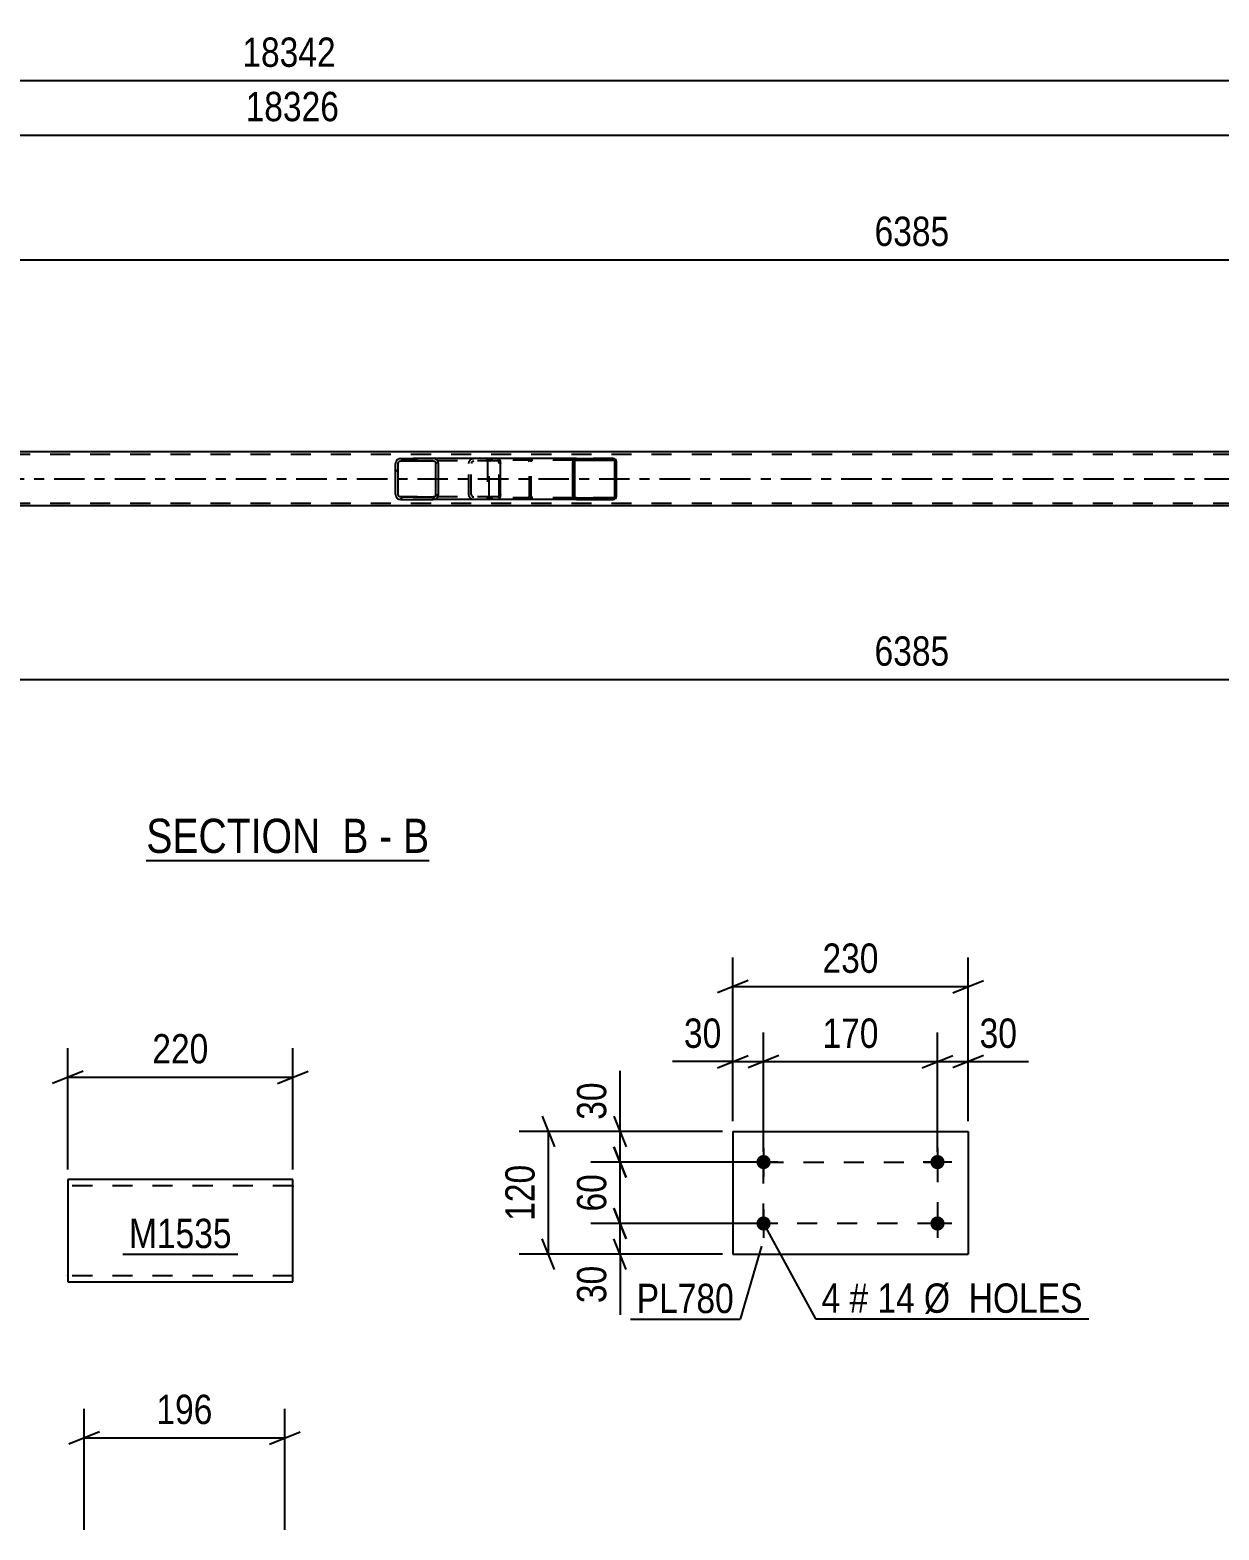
# Model space of a CAD drawing. Header units: millimetres. Extents: x 0 to 841, y 0 to 594.
# Drawn here: x 369.4 to 485.6, y 142.4 to 289 of the extents above; entities that cross this region are included whole.
import ezdxf

# ---------------------------------------------------------------- set-up
doc = ezdxf.new("R2010")
doc.units = ezdxf.units.MM
doc.linetypes.add('DXK_LINE_DOT2', pattern=[3.9198, 1.9599, -1.9599])
doc.linetypes.add('DXK_LINE_DOT3', pattern=[5.9187, 2.979, -0.9799, 0.9799, -0.9799])
doc.styles.add('Arial Narrow', font='ARIALN.TTF', dxfattribs={"height": 0.2})

# ---------------------------------------------------------------- blocks, each defined once
blk = doc.blocks.new('Unknown-318885039-12 - 5561')
at = {"color": 6, "linetype": 'Continuous'}
blk.add_line((380.78, 207.83), (408.43, 207.83), dxfattribs=at)
at = {"color": 0, "linetype": 'Continuous'}
for points in [[(398.89, 208.58), (398.89, 212.08), (380.78, 212.08), (380.78, 208.58)], [(402.5, 208.58), (402.5, 212.08), (399.94, 212.08), (399.94, 208.58)], [(404.82, 208.58), (404.82, 212.08), (403.55, 212.08), (403.55, 208.58)], [(408.43, 208.58), (408.43, 212.08), (405.87, 212.08), (405.87, 208.58)]]:
    blk.add_wipeout(points, dxfattribs=at)
at = {"color": 7, "linetype": 'Continuous', "style": 'Arial Narrow'}
for s, p in [('SECTION ', (380.78, 208.58)), ('B', (399.94, 208.58)), ('B', (405.87, 208.58)), ('-', (403.55, 208.58))]:
    blk.add_text(s, height=3.34, dxfattribs=at).set_placement(p)
blk = doc.blocks.new('Part-318885039-5617 - 5561')
at = {"linetype": 'Continuous'}
h = blk.add_hatch(dxfattribs=at)
h.set_pattern_fill('', scale=0.7, style=0, pattern_type=0)
h.set_pattern_definition([(45, (409.2967, 246.8129), (-1.57154, 1.57154), [])])
h.paths.add_polyline_path([(409.33, 246.63), (409.3, 246.81), (409.19, 246.97), (409.02, 247.07), (408.83, 247.11), (405.65, 247.11), (405.46, 247.07), (405.29, 246.97), (405.18, 246.81), (405.15, 246.63), (405.15, 243.59), (405.18, 243.41), (405.29, 243.25), (405.46, 243.15), (405.65, 243.11), (408.83, 243.11), (409.02, 243.15), (409.19, 243.25), (409.3, 243.41), (409.33, 243.59)])
h.paths.add_polyline_path([(409.06, 243.5), (409.01, 243.42), (408.93, 243.37), (408.83, 243.35), (405.65, 243.35), (405.55, 243.37), (405.47, 243.42), (405.42, 243.5), (405.4, 243.59), (405.4, 246.63), (405.42, 246.72), (405.47, 246.8), (405.55, 246.85), (405.65, 246.87), (408.83, 246.87), (408.93, 246.85), (409.01, 246.8), (409.06, 246.72), (409.08, 246.63), (409.08, 243.59)])
at = {"color": 2, "linetype": 'Continuous'}
for p, q in [((405.18, 246.81), (405.15, 246.63)), ((405.15, 243.59), (405.15, 246.63)), ((405.4, 246.63), (405.42, 246.72)), ((405.4, 243.59), (405.4, 246.63)), ((405.42, 246.72), (405.47, 246.8)), ((405.65, 247.11), (405.46, 247.07)), ((405.47, 246.8), (405.55, 246.85)), ((405.55, 246.85), (405.65, 246.87)), ((405.65, 247.11), (408.83, 247.11)), ((405.65, 246.87), (408.83, 246.87)), ((415.13, 247.11), (408.83, 247.11)), ((409.02, 247.07), (408.83, 247.11)), ((408.83, 246.87), (408.93, 246.85)), ((408.93, 246.85), (409.01, 246.8)), ((409.01, 246.8), (409.06, 246.72)), ((409.06, 246.72), (409.08, 246.63)), ((409.08, 243.59), (409.08, 246.63)), ((409.33, 246.63), (409.3, 246.81)), ((409.33, 243.59), (409.33, 246.63)), ((415.13, 247.11), (415.24, 247.07)), ((415.24, 247.07), (415.32, 246.97)), ((415.32, 246.97), (415.38, 246.81)), ((415.38, 246.81), (415.4, 246.63)), ((415.4, 243.59), (415.4, 246.63)), ((405.15, 243.59), (405.18, 243.41)), ((405.42, 243.5), (405.4, 243.59)), ((405.47, 243.42), (405.42, 243.5)), ((405.55, 243.37), (405.47, 243.42)), ((405.65, 243.35), (405.55, 243.37)), ((405.65, 243.35), (408.83, 243.35)), ((408.93, 243.37), (408.83, 243.35)), ((409.01, 243.42), (408.93, 243.37)), ((409.06, 243.5), (409.01, 243.42)), ((409.08, 243.59), (409.06, 243.5)), ((409.3, 243.41), (409.33, 243.59)), ((415.32, 243.25), (415.24, 243.15)), ((415.38, 243.41), (415.32, 243.25)), ((415.4, 243.59), (415.38, 243.41)), ((405.46, 243.15), (405.65, 243.11)), ((405.65, 243.11), (408.83, 243.11)), ((408.83, 243.11), (409.02, 243.15)), ((415.13, 243.11), (408.83, 243.11)), ((415.24, 243.15), (415.13, 243.11))]:
    blk.add_line(p, q, dxfattribs=at)
at = {"color": 7, "linetype": 'DXK_LINE_DOT2'}
for p, q in [((408.83, 247.11), (405.65, 247.11)), ((415.13, 246.87), (405.65, 246.87)), ((412.3, 246.63), (412.33, 246.81)), ((412.3, 243.59), (412.3, 246.63)), ((412.57, 246.72), (412.55, 246.63)), ((412.55, 243.59), (412.55, 246.63)), ((412.62, 246.8), (412.57, 246.72)), ((412.61, 247.07), (412.8, 247.11)), ((412.62, 246.8), (412.64, 246.81)), ((412.64, 246.81), (412.7, 246.85)), ((412.7, 246.85), (412.8, 246.87)), ((414.14, 246.87), (414.14, 247.11)), ((415.18, 246.85), (415.13, 246.87)), ((415.23, 246.8), (415.18, 246.85)), ((415.26, 246.72), (415.23, 246.8)), ((415.27, 246.63), (415.26, 246.72)), ((415.27, 243.59), (415.27, 246.63)), ((415.13, 243.35), (405.65, 243.35)), ((412.33, 243.41), (412.3, 243.59)), ((412.55, 243.59), (412.57, 243.5)), ((412.57, 243.5), (412.62, 243.42)), ((412.62, 243.42), (412.64, 243.41)), ((412.64, 243.41), (412.7, 243.37)), ((412.7, 243.37), (412.8, 243.35)), ((414.14, 243.11), (414.14, 243.35)), ((415.13, 243.35), (415.18, 243.37)), ((415.18, 243.37), (415.23, 243.42)), ((415.23, 243.42), (415.26, 243.5)), ((415.26, 243.5), (415.27, 243.59)), ((408.83, 243.11), (405.65, 243.11)), ((412.8, 243.11), (412.61, 243.15))]:
    blk.add_line(p, q, dxfattribs=at)
at = {"color": 2, "linetype": 'Continuous'}
for centre, start, end in [((405.63, 246.61), 111.1941, 156.1506), ((408.85, 246.61), 23.8494, 68.8059), ((405.63, 243.6), 203.8494, 248.8059), ((408.85, 243.6), 291.1941, 336.1506)]:
    blk.add_arc(centre, 0.492, start, end, dxfattribs=at)
at = {"color": 7, "linetype": 'DXK_LINE_DOT2'}
for centre, start, end in [((412.78, 246.61), 111.1941, 156.1506), ((412.78, 243.6), 203.8494, 248.8059)]:
    blk.add_arc(centre, 0.492, start, end, dxfattribs=at)
blk = doc.blocks.new('Part-318885039-5733 - 5561')
at = {"color": 2, "linetype": 'Continuous'}
for p, q in [((582.53, 247.75), (333.12, 247.75)), ((582.53, 242.47), (333.12, 242.47))]:
    blk.add_line(p, q, dxfattribs=at)
at = {"color": 7, "linetype": 'DXK_LINE_DOT2'}
for p, q in [((726.12, 247.51), (64, 247.51)), ((726.12, 242.71), (64, 242.71))]:
    blk.add_line(p, q, dxfattribs=at)
at = {"color": 7, "linetype": 'DXK_LINE_DOT3'}
blk.add_line((64, 245.11), (726.12, 245.11), dxfattribs=at)
blk = doc.blocks.new('Part-318885039-5734 - 5561')
at = {"linetype": 'Continuous'}
h = blk.add_hatch(dxfattribs=at)
h.set_pattern_fill('', scale=0.7, style=0, pattern_type=0)
h.set_pattern_definition([(45, (426.7205, 246.9117), (-1.57154, 1.57154), [])])
h.paths.add_polyline_path([(426.75, 246.79), (426.72, 246.91), (426.65, 247.02), (426.54, 247.08), (426.41, 247.11), (422.83, 247.11), (422.7, 247.08), (422.59, 247.02), (422.52, 246.91), (422.49, 246.79), (422.49, 243.43), (422.52, 243.31), (422.59, 243.2), (422.7, 243.13), (422.83, 243.11), (426.41, 243.11), (426.54, 243.13), (426.65, 243.2), (426.72, 243.31), (426.75, 243.43)])
h.paths.add_polyline_path([(426.56, 243.37), (426.53, 243.32), (426.47, 243.28), (426.41, 243.27), (422.83, 243.27), (422.77, 243.28), (422.71, 243.32), (422.67, 243.37), (422.66, 243.43), (422.66, 246.79), (422.67, 246.85), (422.71, 246.9), (422.77, 246.94), (422.83, 246.95), (426.41, 246.95), (426.47, 246.94), (426.53, 246.9), (426.56, 246.85), (426.58, 246.79), (426.58, 243.43)])
at = {"color": 7, "linetype": 'DXK_LINE_DOT2'}
for p, q in [((414.14, 246.79), (414.15, 246.81)), ((414.14, 246.79), (414.14, 243.43)), ((414.15, 246.81), (414.17, 246.91)), ((414.32, 246.85), (414.31, 246.79)), ((414.31, 243.43), (414.31, 246.79)), ((414.36, 246.9), (414.32, 246.85)), ((414.35, 247.08), (414.48, 247.11)), ((414.42, 246.94), (414.36, 246.9)), ((414.48, 246.95), (414.42, 246.94)), ((415.13, 247.11), (414.48, 247.11)), ((426.41, 246.95), (414.48, 246.95)), ((418.06, 247.11), (418.19, 247.08)), ((418.12, 246.94), (418.06, 246.95)), ((418.18, 246.9), (418.12, 246.94)), ((418.21, 246.85), (418.18, 246.9)), ((418.23, 246.79), (418.21, 246.85)), ((418.23, 243.43), (418.23, 246.79)), ((418.37, 246.91), (418.4, 246.79)), ((418.4, 243.43), (418.4, 246.79)), ((426.41, 247.11), (422.83, 247.11)), ((414.17, 243.31), (414.14, 243.43)), ((414.31, 243.43), (414.32, 243.37)), ((414.32, 243.37), (414.36, 243.32)), ((414.36, 243.32), (414.42, 243.28)), ((414.42, 243.28), (414.48, 243.27)), ((426.41, 243.27), (414.48, 243.27)), ((418.06, 243.27), (418.12, 243.28)), ((418.12, 243.28), (418.18, 243.32)), ((418.18, 243.32), (418.21, 243.37)), ((418.21, 243.37), (418.23, 243.43)), ((418.4, 243.43), (418.37, 243.31)), ((414.48, 243.11), (414.35, 243.13)), ((415.13, 243.11), (414.48, 243.11)), ((418.19, 243.13), (418.06, 243.11)), ((426.41, 243.11), (422.83, 243.11))]:
    blk.add_line(p, q, dxfattribs=at)
at = {"color": 2, "linetype": 'Continuous'}
for p, q in [((422.83, 247.11), (415.13, 247.11)), ((422.52, 246.91), (422.49, 246.79)), ((422.49, 243.43), (422.49, 246.79)), ((422.66, 246.79), (422.67, 246.85)), ((422.66, 243.43), (422.66, 246.79)), ((422.67, 246.85), (422.71, 246.9)), ((422.83, 247.11), (422.7, 247.08)), ((422.71, 246.9), (422.77, 246.94)), ((422.77, 246.94), (422.83, 246.95)), ((422.83, 247.11), (426.41, 247.11)), ((422.83, 246.95), (426.41, 246.95)), ((426.54, 247.08), (426.41, 247.11)), ((426.41, 246.95), (426.47, 246.94)), ((426.47, 246.94), (426.53, 246.9)), ((426.53, 246.9), (426.56, 246.85)), ((426.56, 246.85), (426.58, 246.79)), ((426.58, 243.43), (426.58, 246.79)), ((426.75, 246.79), (426.72, 246.91)), ((426.75, 243.43), (426.75, 246.79)), ((422.49, 243.43), (422.52, 243.31)), ((422.67, 243.37), (422.66, 243.43)), ((422.71, 243.32), (422.67, 243.37)), ((422.77, 243.28), (422.71, 243.32)), ((422.83, 243.27), (422.77, 243.28)), ((422.83, 243.27), (426.41, 243.27)), ((426.47, 243.28), (426.41, 243.27)), ((426.53, 243.32), (426.47, 243.28)), ((426.56, 243.37), (426.53, 243.32)), ((426.58, 243.43), (426.56, 243.37)), ((426.72, 243.31), (426.75, 243.43)), ((422.83, 243.11), (415.13, 243.11)), ((422.7, 243.13), (422.83, 243.11)), ((422.83, 243.11), (426.41, 243.11)), ((426.41, 243.11), (426.54, 243.13))]:
    blk.add_line(p, q, dxfattribs=at)
at = {"color": 7, "linetype": 'DXK_LINE_DOT2'}
for centre, start, end in [((414.47, 246.78), 110.7583, 155.68), ((418.07, 246.78), 24.32, 69.2417), ((414.47, 243.44), 204.32, 249.2417), ((418.07, 243.44), 290.7583, 335.68)]:
    blk.add_arc(centre, 0.331, start, end, dxfattribs=at)
at = {"color": 2, "linetype": 'Continuous'}
for centre, start, end in [((422.82, 246.78), 110.7583, 155.68), ((426.42, 246.78), 24.32, 69.2417), ((422.82, 243.44), 204.32, 249.2417), ((426.42, 243.44), 290.7583, 335.68)]:
    blk.add_arc(centre, 0.331, start, end, dxfattribs=at)
blk = doc.blocks.new('Part-318885039-10204 - 10203')
at = {"color": 2, "linetype": 'Continuous'}
for p, q in [((438.12, 181.38), (438.12, 169.38)), ((438.12, 181.38), (461.12, 181.38)), ((461.12, 181.38), (461.12, 169.38)), ((438.12, 169.38), (461.12, 169.38))]:
    blk.add_line(p, q, dxfattribs=at)
blk = doc.blocks.new('Bolt-318885039-10205 - 10203')
at = {"linetype": 'Continuous'}
for points in [[(441.12, 177.68, -1), (441.12, 179.08, -1)], [(458.12, 177.68, -1), (458.12, 179.08, -1)], [(441.12, 171.68, -1), (441.12, 173.08, -1)], [(458.12, 171.68, -1), (458.12, 173.08, -1)]]:
    blk.add_hatch(color=1, dxfattribs=at).paths.add_polyline_path(points)
at = {"color": 1, "linetype": 'Continuous'}
for p, q in [((441.12, 179.78), (441.12, 176.98)), ((458.12, 179.78), (458.12, 176.98)), ((442.52, 178.38), (439.72, 178.38)), ((459.52, 178.38), (456.72, 178.38)), ((441.12, 173.78), (441.12, 170.98)), ((458.12, 173.78), (458.12, 170.98)), ((442.52, 172.38), (439.72, 172.38)), ((459.52, 172.38), (456.72, 172.38))]:
    blk.add_line(p, q, dxfattribs=at)
blk = doc.blocks.new('Part-318885039-10322 - 10321')
at = {"color": 2, "linetype": 'Continuous'}
for p, q in [((395.11, 176.67), (373.11, 176.67)), ((373.11, 176.67), (373.11, 166.76)), ((395.11, 167.87), (395.11, 176.67)), ((395.11, 166.67), (395.11, 167.87)), ((373.11, 166.76), (373.11, 166.67)), ((373.11, 166.67), (395.11, 166.67))]:
    blk.add_line(p, q, dxfattribs=at)
at = {"color": 7, "linetype": 'DXK_LINE_DOT2'}
for p, q in [((395.11, 176.07), (373.11, 176.07)), ((395.11, 176.07), (395.11, 176.02)), ((395.11, 176.02), (395.11, 176.07)), ((395.11, 175.93), (395.11, 176.02)), ((395.11, 176.02), (395.11, 175.93)), ((373.11, 167.27), (373.11, 167.31)), ((395.11, 167.27), (373.11, 167.27)), ((395.11, 167.31), (395.11, 167.64)), ((395.11, 167.27), (395.11, 167.31))]:
    blk.add_line(p, q, dxfattribs=at)
blk = doc.blocks.new('Rectangle-318885039-15348 - 10203')
at = {"color": 1, "linetype": 'DXK_LINE_DOT2'}
blk.add_lwpolyline([(441.12, 178.38), (458.12, 178.38), (458.12, 172.38), (441.12, 172.38), (441.12, 178.38)], close=True, dxfattribs=at)
blk = doc.blocks.new('StraightDimension-318885039-9322 - 5561')
at = {"color": 7, "linetype": 'Continuous'}
blk.add_line((53.78, 278.71), (736.34, 278.71), dxfattribs=at)
at = {"color": 0}
blk.add_wipeout([(400.23, 279.46), (400.23, 283.66), (389.89, 283.66), (389.89, 279.46)], dxfattribs=at)
at = {"color": 3, "style": 'Arial Narrow'}
blk.add_text('18326', height=2.863, dxfattribs=at).set_placement((390.49, 280.06))
blk = doc.blocks.new('StraightDimension-318885039-5877 - 5561')
at = {"color": 7, "linetype": 'Continuous'}
blk.add_line((327.92, 266.52), (583.33, 266.52), dxfattribs=at)
at = {"color": 0}
blk.add_wipeout([(459.88, 267.27), (459.88, 271.47), (451.37, 271.47), (451.37, 267.27)], dxfattribs=at)
at = {"color": 3, "style": 'Arial Narrow'}
blk.add_text('6385', height=2.863, dxfattribs=at).set_placement((451.97, 267.87))
blk = doc.blocks.new('StraightDimension-318885039-5890 - 5561')
at = {"color": 7, "linetype": 'Continuous'}
blk.add_line((53.14, 284.02), (736.34, 284.02), dxfattribs=at)
at = {"color": 0}
blk.add_wipeout([(399.91, 284.77), (399.91, 288.97), (389.57, 288.97), (389.57, 284.77)], dxfattribs=at)
at = {"color": 3, "style": 'Arial Narrow'}
blk.add_text('18342', height=2.863, dxfattribs=at).set_placement((390.17, 285.37))
blk = doc.blocks.new('StraightDimension-318885039-5907 - 5561')
at = {"color": 7, "linetype": 'Continuous'}
blk.add_line((327.92, 225.52), (583.33, 225.52), dxfattribs=at)
at = {"color": 0}
blk.add_wipeout([(459.88, 226.27), (459.88, 230.47), (451.37, 230.47), (451.37, 226.27)], dxfattribs=at)
at = {"color": 3, "style": 'Arial Narrow'}
blk.add_text('6385', height=2.863, dxfattribs=at).set_placement((451.97, 226.87))
blk = doc.blocks.new('StraightDimension-318885039-10182 - 10179')
at = {"color": 7, "linetype": 'Continuous'}
for p, q in [((374.7, 142.44), (374.7, 154.29)), ((394.32, 142.44), (394.32, 154.29)), ((376.2, 152.04), (373.2, 150.84)), ((374.7, 151.44), (394.32, 151.44)), ((392.82, 150.84), (395.82, 152.04))]:
    blk.add_line(p, q, dxfattribs=at)
at = {"color": 0}
blk.add_wipeout([(387.85, 152.19), (387.85, 156.39), (381.17, 156.39), (381.17, 152.19)], dxfattribs=at)
at = {"color": 3, "style": 'Arial Narrow'}
blk.add_text('196', height=2.863, dxfattribs=at).set_placement((381.77, 152.79))
blk = doc.blocks.new('StraightDimension-318885039-10209 - 10203')
at = {"color": 7, "linetype": 'Continuous'}
for p, q in [((426.49, 173.88), (427.69, 170.88)), ((440.12, 172.38), (424.24, 172.38)), ((427.09, 169.38), (427.09, 172.38)), ((427.69, 167.88), (426.49, 170.88)), ((437.12, 169.38), (424.24, 169.38)), ((427.09, 169.38), (427.09, 163.47)), ((427.09, 169.38), (427.09, 163.47))]:
    blk.add_line(p, q, dxfattribs=at)
at = {"color": 0}
blk.add_wipeout([(426.34, 168.86), (422.14, 168.86), (422.14, 164), (426.34, 164)], dxfattribs=at)
at = {"color": 3, "style": 'Arial Narrow'}
blk.add_text('30', height=2.863, rotation=90.0002, dxfattribs=at).set_placement((425.74, 164.6))
blk = doc.blocks.new('StraightDimension-318885039-10208 - 10203')
at = {"color": 7, "linetype": 'Continuous'}
for p, q in [((426.49, 179.88), (427.69, 176.88)), ((440.12, 178.38), (424.24, 178.38)), ((427.09, 172.38), (427.09, 178.38)), ((427.69, 170.88), (426.49, 173.88)), ((440.12, 172.38), (424.24, 172.38))]:
    blk.add_line(p, q, dxfattribs=at)
at = {"color": 0}
blk.add_wipeout([(426.34, 177.81), (422.14, 177.81), (422.14, 172.95), (426.34, 172.95)], dxfattribs=at)
at = {"color": 3, "style": 'Arial Narrow'}
blk.add_text('60', height=2.863, rotation=90.0002, dxfattribs=at).set_placement((425.74, 173.55))
blk = doc.blocks.new('StraightDimension-318885039-10207 - 10203')
at = {"color": 7, "linetype": 'Continuous'}
for p, q in [((427.09, 181.38), (427.09, 187.29)), ((427.09, 181.38), (427.09, 187.29)), ((426.49, 182.88), (427.69, 179.88)), ((437.12, 181.38), (424.24, 181.38)), ((427.09, 178.38), (427.09, 181.38)), ((427.69, 176.88), (426.49, 179.88)), ((440.12, 178.38), (424.24, 178.38))]:
    blk.add_line(p, q, dxfattribs=at)
at = {"color": 0}
blk.add_wipeout([(426.34, 186.76), (422.14, 186.76), (422.14, 181.91), (426.34, 181.91)], dxfattribs=at)
at = {"color": 3, "style": 'Arial Narrow'}
blk.add_text('30', height=2.863, rotation=90.0002, dxfattribs=at).set_placement((425.74, 182.51))
blk = doc.blocks.new('StraightDimension-318885039-10219 - 10203')
at = {"color": 7, "linetype": 'Continuous'}
for p, q in [((419.49, 182.88), (420.69, 179.88)), ((437.12, 181.38), (417.24, 181.38)), ((420.09, 169.38), (420.09, 181.38)), ((420.69, 167.88), (419.49, 170.88)), ((437.12, 169.38), (417.24, 169.38))]:
    blk.add_line(p, q, dxfattribs=at)
at = {"color": 0}
blk.add_wipeout([(419.34, 178.72), (415.14, 178.72), (415.14, 172.04), (419.34, 172.04)], dxfattribs=at)
at = {"color": 3, "style": 'Arial Narrow'}
blk.add_text('120', height=2.863, rotation=90.0002, dxfattribs=at).set_placement((418.74, 172.64))
blk = doc.blocks.new('StraightDimension-318885039-10223 - 10203')
at = {"color": 7, "linetype": 'Continuous'}
for p, q in [((458.12, 179.38), (458.12, 191.04)), ((461.12, 182.38), (461.12, 191.04)), ((456.62, 187.59), (459.62, 188.79)), ((458.12, 188.19), (461.12, 188.19)), ((462.62, 188.79), (459.62, 187.59)), ((461.12, 188.19), (467.02, 188.19)), ((461.12, 188.19), (467.02, 188.19))]:
    blk.add_line(p, q, dxfattribs=at)
at = {"color": 0}
blk.add_wipeout([(466.5, 188.94), (466.5, 193.14), (461.64, 193.14), (461.64, 188.94)], dxfattribs=at)
at = {"color": 3, "style": 'Arial Narrow'}
blk.add_text('30', height=2.863, dxfattribs=at).set_placement((462.24, 189.54))
blk = doc.blocks.new('StraightDimension-318885039-10224 - 10203')
at = {"color": 7, "linetype": 'Continuous'}
for p, q in [((441.12, 179.38), (441.12, 191.04)), ((458.12, 179.38), (458.12, 191.04)), ((442.62, 188.79), (439.62, 187.59)), ((441.12, 188.19), (458.12, 188.19)), ((456.62, 187.59), (459.62, 188.79))]:
    blk.add_line(p, q, dxfattribs=at)
at = {"color": 0}
blk.add_wipeout([(452.96, 188.94), (452.96, 193.14), (446.28, 193.14), (446.28, 188.94)], dxfattribs=at)
at = {"color": 3, "style": 'Arial Narrow'}
blk.add_text('170', height=2.863, dxfattribs=at).set_placement((446.88, 189.54))
blk = doc.blocks.new('StraightDimension-318885039-10225 - 10203')
at = {"color": 7, "linetype": 'Continuous'}
for p, q in [((438.12, 182.38), (438.12, 191.04)), ((441.12, 179.38), (441.12, 191.04)), ((438.12, 188.19), (432.21, 188.19)), ((438.12, 188.19), (432.21, 188.19)), ((436.62, 187.59), (439.62, 188.79)), ((438.12, 188.19), (441.12, 188.19)), ((442.62, 188.79), (439.62, 187.59))]:
    blk.add_line(p, q, dxfattribs=at)
at = {"color": 0}
blk.add_wipeout([(437.59, 188.94), (437.59, 193.14), (432.74, 193.14), (432.74, 188.94)], dxfattribs=at)
at = {"color": 3, "style": 'Arial Narrow'}
blk.add_text('30', height=2.863, dxfattribs=at).set_placement((433.34, 189.54))
blk = doc.blocks.new('StraightDimension-318885039-10235 - 10203')
at = {"color": 7, "linetype": 'Continuous'}
for p, q in [((438.12, 182.38), (438.12, 198.37)), ((461.12, 182.38), (461.12, 198.37)), ((439.62, 196.12), (436.62, 194.92)), ((438.12, 195.52), (461.12, 195.52)), ((459.62, 194.92), (462.62, 196.12))]:
    blk.add_line(p, q, dxfattribs=at)
at = {"color": 0}
blk.add_wipeout([(452.96, 196.27), (452.96, 200.47), (446.28, 200.47), (446.28, 196.27)], dxfattribs=at)
at = {"color": 3, "style": 'Arial Narrow'}
blk.add_text('230', height=2.863, dxfattribs=at).set_placement((446.88, 196.87))
blk = doc.blocks.new('StraightDimension-318885039-10324 - 10321')
at = {"color": 7, "linetype": 'Continuous'}
for p, q in [((373.11, 177.67), (373.11, 189.52)), ((395.11, 177.67), (395.11, 189.52)), ((374.61, 187.27), (371.61, 186.07)), ((373.11, 186.67), (395.11, 186.67)), ((393.61, 186.07), (396.61, 187.27))]:
    blk.add_line(p, q, dxfattribs=at)
at = {"color": 0}
blk.add_wipeout([(387.45, 187.42), (387.45, 191.62), (380.77, 191.62), (380.77, 187.42)], dxfattribs=at)
at = {"color": 3, "style": 'Arial Narrow'}
blk.add_text('220', height=2.863, dxfattribs=at).set_placement((381.37, 188.02))
blk = doc.blocks.new('Mark-318885039-10238 - 10203')
at = {"color": 0}
blk.add_wipeout([(438.23, 163.63), (438.23, 166.63), (428.72, 166.63), (428.72, 163.63)], dxfattribs=at)
blk.add_wipeout([(438.23, 163.63), (438.23, 166.63), (428.72, 166.63), (428.72, 163.63)], dxfattribs=at)
at = {"color": 30, "linetype": 'Continuous'}
for p in [(440.91, 170.17), (428.12, 163.03)]:
    blk.add_line(p, (438.83, 163.03), dxfattribs=at)
at = {"color": 3, "style": 'Arial Narrow'}
blk.add_text('PL780', height=2.863, dxfattribs=at).set_placement((428.72, 163.63))
blk = doc.blocks.new('Mark-318885039-15358 - 10203')
at = {"color": 0}
for points in [[(448.62, 163.66), (448.62, 166.66), (446.79, 166.66), (446.79, 163.66)], [(451.35, 163.66), (451.35, 166.66), (449.52, 166.66), (449.52, 163.66)], [(455.9, 163.66), (455.9, 166.66), (452.25, 166.66), (452.25, 163.66)], [(472.33, 163.66), (472.33, 166.66), (456.8, 166.66), (456.8, 163.66)]]:
    blk.add_wipeout(points, dxfattribs=at)
for points in [[(448.62, 163.66), (448.62, 166.66), (446.79, 166.66), (446.79, 163.66)], [(451.35, 163.66), (451.35, 166.66), (449.52, 166.66), (449.52, 163.66)], [(455.9, 163.66), (455.9, 166.66), (452.25, 166.66), (452.25, 163.66)], [(472.33, 163.66), (472.33, 166.66), (456.8, 166.66), (456.8, 163.66)]]:
    blk.add_wipeout(points, dxfattribs=at)
at = {"color": 7, "linetype": 'Continuous'}
for p, q in [((441.08, 172.43), (446.19, 163.06)), ((446.19, 163.06), (472.93, 163.06))]:
    blk.add_line(p, q, dxfattribs=at)
at = {"color": 3, "style": 'Arial Narrow'}
for s, height, p in [('4', 2.86, (446.79, 163.66)), ('#', 2.86, (449.52, 163.66)), ('14', 2.863, (452.25, 163.66)), ('Ø  HOLES', 2.863, (456.8, 163.66))]:
    blk.add_text(s, height=height, dxfattribs=at).set_placement(p)
blk = doc.blocks.new('Mark-318885039-10327 - 10321')
at = {"color": 0}
blk.add_wipeout([(389.14, 169.98), (389.14, 172.98), (379.09, 172.98), (379.09, 169.98)], dxfattribs=at)
blk.add_wipeout([(389.14, 169.98), (389.14, 172.98), (379.09, 172.98), (379.09, 169.98)], dxfattribs=at)
at = {"color": 30, "linetype": 'Continuous'}
blk.add_line((378.49, 169.38), (389.74, 169.38), dxfattribs=at)
at = {"color": 3, "style": 'Arial Narrow'}
blk.add_text('M1535', height=2.863, dxfattribs=at).set_placement((379.09, 169.98))

msp = doc.modelspace()

# ---------------------------------------------------------------- block references
for name in ['StraightDimension-318885039-9322 - 5561', 'Part-318885039-5733 - 5561', 'Part-318885039-5617 - 5561', 'Part-318885039-5734 - 5561', 'StraightDimension-318885039-5907 - 5561', 'Unknown-318885039-12 - 5561', 'StraightDimension-318885039-10324 - 10321', 'Part-318885039-10204 - 10203', 'Bolt-318885039-10205 - 10203', 'Rectangle-318885039-15348 - 10203', 'Part-318885039-10322 - 10321', 'StraightDimension-318885039-10182 - 10179']:
    msp.add_blockref(name, (0, 0))

# ---------------------------------------------------------------- next in the draw order: block references
for name in ['StraightDimension-318885039-5877 - 5561', 'StraightDimension-318885039-10223 - 10203', 'Mark-318885039-10327 - 10321', 'StraightDimension-318885039-10209 - 10203']:
    msp.add_blockref(name, (0, 0))

# ---------------------------------------------------------------- next in the draw order: block references
for name in ['StraightDimension-318885039-5890 - 5561', 'StraightDimension-318885039-10208 - 10203']:
    msp.add_blockref(name, (0, 0))

# ---------------------------------------------------------------- next in the draw order: block references
msp.add_blockref('StraightDimension-318885039-10207 - 10203', (0, 0))

# ---------------------------------------------------------------- next in the draw order: block references
for name in ['StraightDimension-318885039-10224 - 10203', 'StraightDimension-318885039-10219 - 10203']:
    msp.add_blockref(name, (0, 0))

# ---------------------------------------------------------------- next in the draw order: block references
for name in ['StraightDimension-318885039-10225 - 10203', 'Mark-318885039-10238 - 10203']:
    msp.add_blockref(name, (0, 0))

# ---------------------------------------------------------------- next in the draw order: block references
for name in ['StraightDimension-318885039-10235 - 10203', 'Mark-318885039-15358 - 10203']:
    msp.add_blockref(name, (0, 0))

doc.saveas('drawing.dxf')
